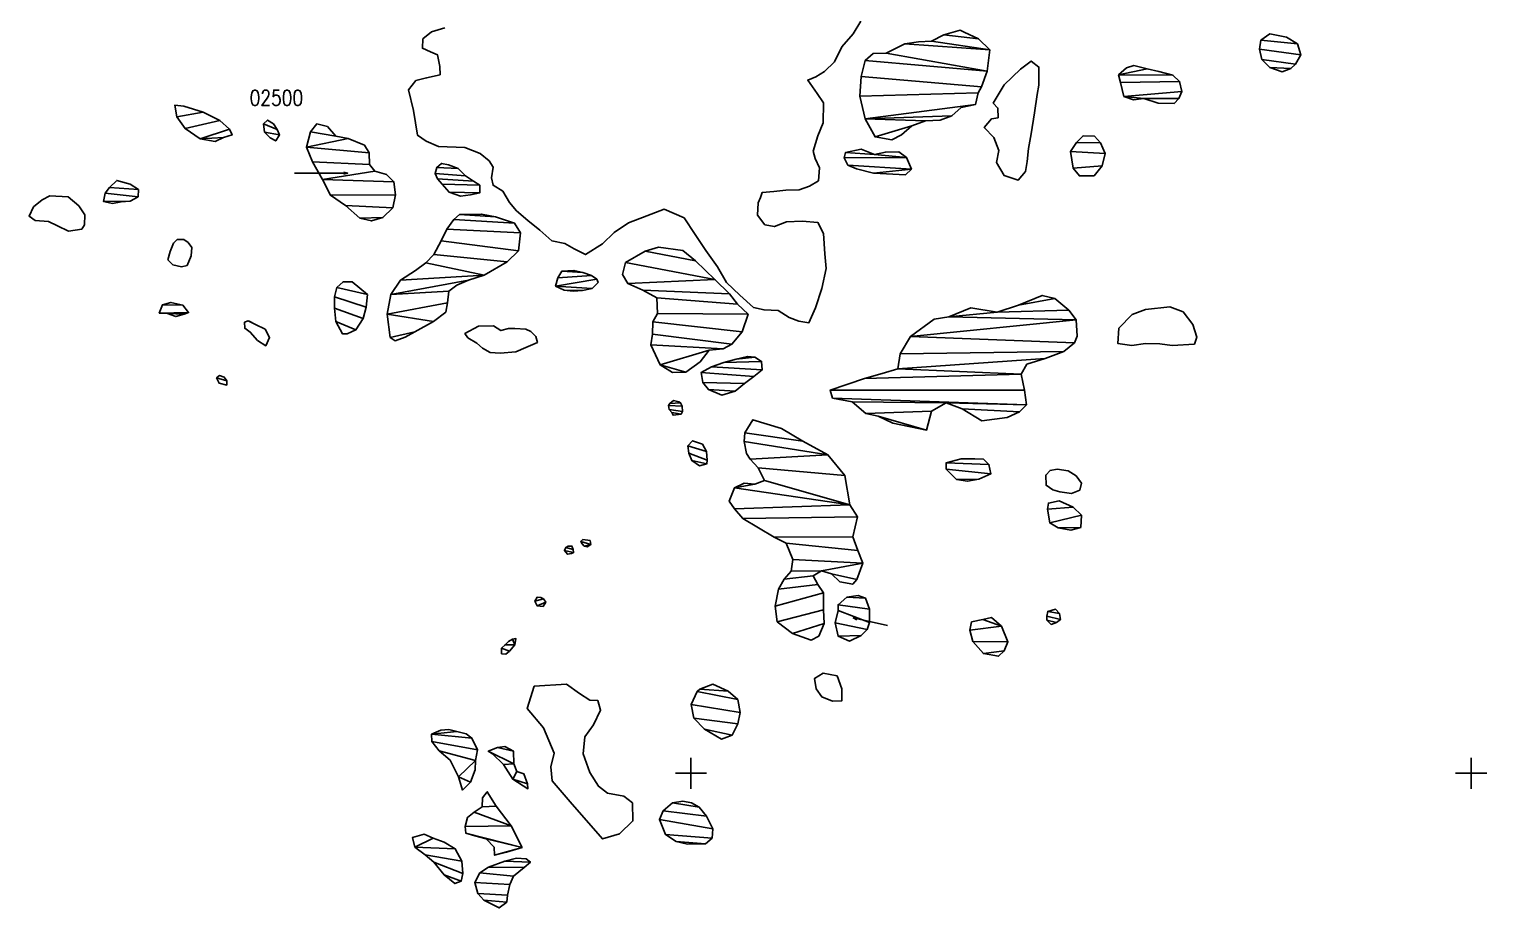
# Model space of a CAD drawing. Header units: metres. Extents: x 619047 to 657292, y 1301217 to 1319844.
# Drawn here: x 654353 to 656221, y 1312559 to 1313685 of the extents above; entities that cross this region are included whole.
import ezdxf
from ezdxf.enums import TextEntityAlignment as Align

# ---------------------------------------------------------------- set-up
doc = ezdxf.new("R2010")
doc.units = ezdxf.units.M
doc.layers.add('2', color=1, linetype='Continuous')
doc.layers.add('42', color=7, linetype='Continuous')
doc.styles.add('ROMANS', font='ROMANS', dxfattribs={"height": 0.2})

# ---------------------------------------------------------------- blocks, each defined once
blk = doc.blocks.new('COORD')
at = {"layer": '42', "color": 2, "linetype": 'Continuous'}
for p, q in [((0, -2), (0, 2)), ((-2, 0), (2, 0))]:
    blk.add_line(p, q, dxfattribs=at)
blk = doc.blocks.new('COORD$')
at = {"layer": '42', "color": 2, "linetype": 'Continuous'}
blk.add_blockref('COORD', (0, 0), dxfattribs=at)

msp = doc.modelspace()

# ---------------------------------------------------------------- linework, layer by layer
at = {"layer": '2', "color": 1, "linetype": 'Continuous'}
for p, q in [((654761.14773, 1313500.13533), (654692.95973, 1313500.13533)), ((655408.78073, 1312930.11333), (655452.69473, 1312920.22833))]:
    msp.add_line(p, q, dxfattribs=at)
for points in [[(654885.64573, 1313686.41133), (654868.65373, 1313681.22433), (654857.27573, 1313672.00433), (654856.83873, 1313660.05533), (654867.02873, 1313655.28733), (654876.19873, 1313651.53033), (654879.33473, 1313636.80733), (654879.39873, 1313626.13233), (654862.14573, 1313621.96033), (654848.44573, 1313618.82633), (654838.86273, 1313606.82233), (654845.62673, 1313580.17333), (654850.64073, 1313548.68633), (654861.61173, 1313540.87333), (654877.65673, 1313534.36133), (654911.20173, 1313533.04033), (654930.81073, 1313525.28033), (654942.29973, 1313515.94533), (654947.43073, 1313507.58833), (654945.47873, 1313493.85133), (654947.31373, 1313484.45733), (654960.06173, 1313476.90933), (654968.53173, 1313462.47233), (654977.48873, 1313451.59633), (654992.04273, 1313439.48533), (655007.10573, 1313427.12233), (655022.68473, 1313413.49133), (655039.47473, 1313409.78033), (655051.20173, 1313403.24333), (655065.98173, 1313395.70733), (655087.49373, 1313409.56433), (655102.65073, 1313424.14433), (655120.87273, 1313436.20133), (655144.44773, 1313445.24133), (655166.50073, 1313453.76333), (655191.97273, 1313442.73433), (655206.32773, 1313421.21633), (655219.91373, 1313400.96433), (655234.77473, 1313379.95833), (655246.32573, 1313359.94833), (655263.44573, 1313343.53033), (655281.06973, 1313327.87833), (655294.55473, 1313324.65633), (655312.59673, 1313324.00333), (655326.87873, 1313314.93933), (655339.10073, 1313310.18433), (655352.06973, 1313308.22933), (655360.59473, 1313327.34533), (655368.57673, 1313352.30433), (655374.01573, 1313377.75533), (655372.37873, 1313396.55433), (655370.70073, 1313422.47033), (655363.50273, 1313436.66033), (655343.42273, 1313438.31733), (655323.10273, 1313437.43133), (655307.89373, 1313431.49233), (655295.68373, 1313433.95933), (655285.95473, 1313446.35533), (655286.87773, 1313462.12033), (655289.88573, 1313469.00233), (655292.13473, 1313475.37033), (655306.86373, 1313476.47733), (655322.35273, 1313478.09633), (655339.62673, 1313478.45533), (655352.55473, 1313483.36333), (655364.19973, 1313490.29733), (655365.37173, 1313506.82633), (655359.96373, 1313518.99433), (655357.36873, 1313528.38233), (655363.34873, 1313547.99133), (655370.36573, 1313564.30133), (655370.71973, 1313590.23033), (655362.51973, 1313602.12733), (655350.47673, 1313619.33933), (655360.86973, 1313623.46833), (655371.75273, 1313630.14333), (655384.63573, 1313642.67633), (655394.17673, 1313661.79833), (655408.56073, 1313678.40833), (655418.62473, 1313694.98933)], [(655646.62973, 1313612.75133), (655644.28673, 1313600.79033), (655640.87073, 1313577.13133), (655636.70973, 1313550.41633), (655633.51973, 1313531.58733), (655631.58473, 1313515.05333), (655629.62873, 1313502.07933), (655620.04173, 1313490.83633), (655601.96673, 1313496.82733), (655592.21373, 1313513.54333), (655595.42473, 1313529.06833), (655588.97373, 1313545.55033), (655576.70273, 1313558.43933), (655585.78373, 1313569.42433), (655594.41273, 1313571.00233), (655594.08473, 1313583.45433), (655588.20573, 1313589.51933), (655602.03973, 1313612.98933), (655623.25973, 1313633.45133), (655636.66373, 1313643.70033), (655646.61873, 1313635.88133), (655646.62973, 1313612.75133)], [(654756.14773, 1313501.38533), (654761.14773, 1313500.13533), (654756.14773, 1313498.88533)], [(654403.19473, 1313469.45633), (654416.47273, 1313458.09933), (654424.41673, 1313446.70933), (654423.98373, 1313433.99733), (654420.46273, 1313428.12933), (654403.45373, 1313425.73833), (654389.18573, 1313432.51533), (654377.97473, 1313438.03833), (654360.94473, 1313439.20633), (654353.03573, 1313444.75033), (654358.80773, 1313456.73133), (654369.67973, 1313465.69333), (654379.55673, 1313471.09133), (654403.19473, 1313469.45633), (654403.19473, 1313469.45633)], [(654537.81873, 1313410.41533), (654542.74573, 1313414.89333), (654551.12973, 1313414.94433), (654556.74173, 1313411.16533), (654561.35273, 1313404.83933), (654560.65473, 1313393.90533), (654555.39173, 1313381.67233), (654548.28773, 1313380.10433), (654537.09373, 1313382.57833), (654530.70473, 1313388.89333), (654533.69073, 1313399.58733), (654537.81873, 1313410.41533)], [(655814.34773, 1313328.83333), (655831.40873, 1313322.32933), (655843.95573, 1313305.88333), (655849.13173, 1313289.90233), (655845.88173, 1313280.98533), (655817.43873, 1313279.03333), (655801.41873, 1313281.22333), (655783.37673, 1313281.87633), (655765.60773, 1313279.22633), (655747.55273, 1313281.91233), (655749.21673, 1313301.24033), (655766.13373, 1313318.88133), (655783.37373, 1313325.08733), (655814.34773, 1313328.83333)], [(654635.08473, 1313310.47733), (654642.98473, 1313306.20533), (654655.21873, 1313299.92433), (654661.12473, 1313289.28533), (654656.10573, 1313278.83333), (654645.39473, 1313285.63033), (654636.18473, 1313296.25033), (654629.29573, 1313301.29233), (654628.99573, 1313308.91633), (654633.81073, 1313310.97833), (654642.98473, 1313306.20533)], [(654975.27673, 1313300.99333), (654989.17273, 1313300.07933), (654995.68273, 1313297.16633), (655002.32773, 1313290.59733), (655004.15073, 1313282.98333), (654989.19773, 1313276.79233), (654976.52973, 1313270.86833), (654956.46673, 1313269.47633), (654943.75873, 1313270.16033), (654933.81773, 1313275.69233), (654926.41073, 1313282.25533), (654915.19173, 1313289.05133), (654911.34873, 1313294.36533), (654928.82273, 1313303.87633), (654947.87473, 1313304.50133), (654957.31273, 1313298.20333), (654967.21273, 1313300.99533), (654975.27673, 1313300.99333)], [(655670.03573, 1313120.54833), (655684.24673, 1313118.34233), (655694.44673, 1313112.04933), (655701.10773, 1313102.68533), (655698.87373, 1313093.77633), (655688.22873, 1313089.39033), (655673.47873, 1313091.84233), (655664.31873, 1313094.07433), (655655.89873, 1313100.12333), (655655.31373, 1313113.08333), (655660.87773, 1313118.98133), (655670.03573, 1313120.54833)], [(655413.38373, 1312927.79533), (655408.78073, 1312930.11333), (655413.93273, 1312930.23433)], [(655370.23473, 1312859.45533), (655388.04073, 1312855.75133), (655393.98273, 1312839.26633), (655394.32773, 1312824.01733), (655382.13573, 1312823.43533), (655368.38373, 1312828.94333), (655361.46173, 1312839.32233), (655359.35173, 1312852.52633), (655370.23473, 1312859.45533), (655370.23473, 1312859.45533)], [(655000.01273, 1312842.75633), (655041.55873, 1312845.25633), (655057.88873, 1312833.40933), (655071.40673, 1312824.59533), (655081.57173, 1312824.14833), (655085.20073, 1312811.97033), (655076.16673, 1312793.10533), (655065.07973, 1312777.53333), (655062.66773, 1312755.91233), (655071.44773, 1312732.07333), (655082.47773, 1312714.34733), (655093.96373, 1312705.52033), (655115.07373, 1312701.58233), (655125.79573, 1312693.00533), (655126.44173, 1312669.87833), (655109.51673, 1312653.50833), (655087.45273, 1312646.76533), (655046.26573, 1312694.30133), (655023.24073, 1312721.10433), (655021.35373, 1312739.39433), (655025.82373, 1312756.70533), (655012.16473, 1312789.15733), (654991.18473, 1312814.19433), (655000.01273, 1312842.75633)]]:
    msp.add_lwpolyline(points, dxfattribs=at)

# ---------------------------------------------------------------- block references
at = {"layer": '42', "color": 1, "linetype": 'Continuous', "xscale": 9.995999962789938, "yscale": 9.995999962789938}
for p in [(655200.91173, 1312730.94333), (656200.51173, 1312730.94433)]:
    msp.add_blockref('COORD$', p, dxfattribs=at)

# ---------------------------------------------------------------- texts
at = {"layer": '2', "color": 1, "linetype": 'Continuous', "style": 'ROMANS', "width": 0.80002}
msp.add_text('02500', height=19.992, dxfattribs=at).set_placement((654669.77473, 1313596.51833), align=Align.MIDDLE)

# ---------------------------------------------------------------- meshes
at = {"layer": '2', "color": 1, "linetype": 'Continuous'}
mesh = msp.add_polyface(dxfattribs=at)
corners = [(655569.42173, 1313672.01333), (655524.93073, 1313677.08033), (655583.98773, 1313657.86933), (655508.97173, 1313669.10533), (655474.69173, 1313665.84733), (655580.33873, 1313630.64933), (655450.88173, 1313653.75433), (655424.00773, 1313644.18633), (655573.08873, 1313610.77833), (655418.79373, 1313623.82033), (655568.81473, 1313603.12733), (655417.16373, 1313598.64633), (655565.34973, 1313587.85533), (655423.94173, 1313569.71133), (655535.20073, 1313573.43733), (655501.44773, 1313567.13233), (655483.70073, 1313560.66933), (655436.78373, 1313546.40433), (655434.36873, 1313653.40033), (655458.40073, 1313542.72233), (655470.81173, 1313549.15333), (655519.99073, 1313567.75333), (655547.07773, 1313584.18633), (655551.07673, 1313680.79833), (655545.72673, 1313683.30833), (655492.46173, 1313668.24233)]
mesh.append_faces([[corners[k] for k in face] for face in [(1, 0, 23, 24), (16, 17, 19, 20)]], dxfattribs={"vtx0": -1, "color": 1})
mesh.append_faces([[corners[k] for k in face] for face in [(12, 13, 14, 22), (14, 13, 15, 21)]], dxfattribs={"vtx0": -1, "vtx1": -1, "color": 1})
mesh.append_faces([[corners[k] for k in face] for face in [(0, 1, 3, 2), (2, 4, 6, 5), (5, 7, 9, 8), (8, 9, 11, 10), (10, 11, 13, 12), (15, 13, 17, 16)]], dxfattribs={"vtx0": -1, "vtx2": -1, "color": 1})
mesh.append_faces([[corners[k] for k in face] for face in [(2, 3, 25, 4), (5, 6, 18, 7)]], dxfattribs={"vtx0": -1, "vtx3": -1, "color": 1})
mesh = msp.add_polyface(dxfattribs=at)
corners = [(655977.74273, 1313665.60133), (655930.96773, 1313670.40033), (655982.14473, 1313651.64733), (655929.25773, 1313658.69733), (655975.35673, 1313639.65933), (655932.12873, 1313645.75133), (655969.29173, 1313634.03033), (655942.60773, 1313635.39333), (655942.60673, 1313678.35033), (655958.39273, 1313629.89733), (655963.97073, 1313674.41333)]
mesh.append_faces([[corners[k] for k in face] for face in [(1, 0, 10, 8), (6, 7, 9)]], dxfattribs={"vtx0": -1, "color": 1})
mesh.append_faces([[corners[k] for k in face] for face in [(0, 1, 3, 2), (2, 3, 5, 4), (4, 5, 7, 6)]], dxfattribs={"vtx0": -1, "vtx2": -1, "color": 1})
mesh = msp.add_polyface(dxfattribs=at)
corners = [(655785.35073, 1313633.67533), (655748.81273, 1313625.82733), (655818.17473, 1313625.48733), (655826.85973, 1313617.66033), (655751.15673, 1313616.18233), (655829.73273, 1313604.46033), (655755.58073, 1313598.41733), (655781.25873, 1313595.52333), (655825.97273, 1313595.79433), (655758.92073, 1313635.04033), (655767.80273, 1313593.91633), (655799.58773, 1313589.53433), (655819.91373, 1313589.40333), (655800.35973, 1313630.46233), (655768.04973, 1313637.89133)]
mesh.append_faces([[corners[k] for k in face] for face in [(1, 0, 14, 9), (7, 6, 10), (8, 7, 11, 12)]], dxfattribs={"vtx0": -1, "color": 1})
mesh.append_faces([[corners[k] for k in face] for face in [(0, 1, 2, 13)]], dxfattribs={"vtx0": -1, "vtx1": -1, "color": 1})
mesh.append_faces([[corners[k] for k in face] for face in [(5, 6, 7, 8)]], dxfattribs={"vtx0": -1, "vtx1": -1, "vtx2": -1, "color": 1})
mesh.append_faces([[corners[k] for k in face] for face in [(2, 1, 4, 3), (3, 4, 6, 5)]], dxfattribs={"vtx0": -1, "vtx2": -1, "color": 1})
mesh = msp.add_polyface(dxfattribs=at)
corners = [(654576.07573, 1313578.02633), (654542.32073, 1313571.97433), (654597.22573, 1313567.47833), (654552.82473, 1313557.29533), (654609.74173, 1313556.37133), (654571.95773, 1313544.19433), (654601.92873, 1313545.64833), (654551.38373, 1313586.00933), (654539.68873, 1313587.20933), (654591.54273, 1313540.50133), (654613.08673, 1313549.02033)]
mesh.append_faces([[corners[k] for k in face] for face in [(1, 0, 7, 8), (6, 5, 9)]], dxfattribs={"vtx0": -1, "color": 1})
mesh.append_faces([[corners[k] for k in face] for face in [(4, 5, 6, 10)]], dxfattribs={"vtx0": -1, "vtx1": -1, "color": 1})
mesh.append_faces([[corners[k] for k in face] for face in [(0, 1, 3, 2), (2, 3, 5, 4)]], dxfattribs={"vtx0": -1, "vtx2": -1, "color": 1})
mesh = msp.add_polyface(dxfattribs=at)
corners = [(654670.65573, 1313555.81133), (654653.08473, 1313563.06233), (654673.74573, 1313549.22533), (654654.41973, 1313552.65433), (654666.03773, 1313563.14933), (654658.38773, 1313567.92533), (654661.83173, 1313545.33533), (654668.96873, 1313541.31833)]
mesh.append_faces([[corners[k] for k in face] for face in [(1, 0, 4, 5), (2, 3, 6, 7)]], dxfattribs={"vtx0": -1, "color": 1})
mesh.append_faces([[corners[k] for k in face] for face in [(0, 1, 3, 2)]], dxfattribs={"vtx0": -1, "vtx2": -1, "color": 1})
mesh = msp.add_polyface(dxfattribs=at)
corners = [(654745.71973, 1313547.53933), (654713.67373, 1313552.93633), (654761.74373, 1313544.33133), (654708.20173, 1313533.33133), (654788.53073, 1313525.94033), (654788.87273, 1313511.19933), (654715.93473, 1313514.56833), (654796.03873, 1313502.34633), (654728.77173, 1313492.02433), (654820.25273, 1313489.02133), (654822.38473, 1313472.25933), (654739.05473, 1313471.75233), (654818.92673, 1313455.71733), (654758.18873, 1313458.65133), (654806.29773, 1313443.18633), (654776.83073, 1313442.49833), (654791.58873, 1313438.77433), (654810.79873, 1313498.11533), (654782.62873, 1313535.81733), (654735.22873, 1313559.93033), (654721.48973, 1313563.15133)]
mesh.append_faces([[corners[k] for k in face] for face in [(1, 0, 19, 20), (14, 15, 16)]], dxfattribs={"vtx0": -1, "color": 1})
mesh.append_faces([[corners[k] for k in face] for face in [(2, 3, 4, 18), (7, 8, 9, 17)]], dxfattribs={"vtx0": -1, "vtx1": -1, "color": 1})
mesh.append_faces([[corners[k] for k in face] for face in [(0, 1, 3, 2), (4, 3, 6, 5), (5, 6, 8, 7), (9, 8, 11, 10), (10, 11, 13, 12), (12, 13, 15, 14)]], dxfattribs={"vtx0": -1, "vtx2": -1, "color": 1})
mesh = msp.add_polyface(dxfattribs=at)
corners = [(655725.44573, 1313539.00933), (655694.95573, 1313539.33233), (655731.37273, 1313525.06533), (655687.14973, 1313527.59233), (655727.65473, 1313509.28433), (655690.32573, 1313506.26033), (655718.02873, 1313547.35233), (655703.28873, 1313548.02533), (655698.51473, 1313496.39733), (655717.31273, 1313496.76633)]
mesh.append_faces([[corners[k] for k in face] for face in [(1, 0, 6, 7), (4, 5, 8, 9)]], dxfattribs={"vtx0": -1, "color": 1})
mesh.append_faces([[corners[k] for k in face] for face in [(0, 1, 3, 2), (2, 3, 5, 4)]], dxfattribs={"vtx0": -1, "vtx2": -1, "color": 1})
mesh = msp.add_polyface(dxfattribs=at)
corners = [(655436.15473, 1313524.03233), (655398.79273, 1313526.34733), (655477.08173, 1313520.21433), (655397.30873, 1313519.47533), (655483.26773, 1313505.25533), (655401.93573, 1313510.35233), (655434.77173, 1313500.13033), (655412.88973, 1313505.59033), (655451.54773, 1313498.96233), (655475.68973, 1313497.83833), (655467.38473, 1313527.27233), (655450.11073, 1313526.91333), (655419.09373, 1313530.53733)]
mesh.append_faces([[corners[k] for k in face] for face in [(1, 0, 12), (4, 6, 8, 9), (0, 2, 10, 11)]], dxfattribs={"vtx0": -1, "color": 1})
mesh.append_faces([[corners[k] for k in face] for face in [(2, 3, 5, 4)]], dxfattribs={"vtx0": -1, "vtx2": -1, "color": 1})
mesh.append_faces([[corners[k] for k in face] for face in [(0, 1, 3, 2)]], dxfattribs={"vtx0": -1, "vtx2": -1, "vtx3": -1, "color": 1})
mesh.append_faces([[corners[k] for k in face] for face in [(4, 5, 7, 6)]], dxfattribs={"vtx0": -1, "vtx3": -1, "color": 1})
mesh = msp.add_polyface(dxfattribs=at)
corners = [(654902.72473, 1313505.79133), (654875.27573, 1313507.40333), (654912.17973, 1313496.69833), (654873.03473, 1313499.76433), (654922.38273, 1313489.89733), (654876.12573, 1313492.66633), (654930.54373, 1313484.60933), (654882.26473, 1313485.84133), (654930.34873, 1313474.69533), (654891.21773, 1313475.47433), (654890.24673, 1313510.54533), (654881.34373, 1313512.52433), (654905.47473, 1313470.47733), (654918.42273, 1313472.08033)]
mesh.append_faces([[corners[k] for k in face] for face in [(1, 0, 10, 11), (8, 9, 12, 13)]], dxfattribs={"vtx0": -1, "color": 1})
mesh.append_faces([[corners[k] for k in face] for face in [(0, 1, 3, 2), (2, 3, 5, 4), (4, 5, 7, 6), (6, 7, 9, 8)]], dxfattribs={"vtx0": -1, "vtx2": -1, "color": 1})
mesh = msp.add_polyface(dxfattribs=at)
corners = [(654493.33173, 1313478.90033), (654455.96873, 1313481.46933), (654492.62373, 1313469.74633), (654450.42073, 1313474.57333), (654482.24073, 1313464.09033), (654448.45273, 1313463.63133), (654465.31473, 1313490.67733), (654459.64573, 1313461.15733), (654470.81273, 1313463.25833), (654482.36473, 1313485.95233)]
mesh.append_faces([[corners[k] for k in face] for face in [(1, 0, 9, 6), (4, 5, 7, 8)]], dxfattribs={"vtx0": -1, "color": 1})
mesh.append_faces([[corners[k] for k in face] for face in [(0, 1, 3, 2), (2, 3, 5, 4)]], dxfattribs={"vtx0": -1, "vtx2": -1, "color": 1})
mesh = msp.add_polyface(dxfattribs=at)
corners = [(654950.60173, 1313444.06333), (654904.34573, 1313446.83233), (654974.78573, 1313436.07633), (654897.01573, 1313440.43333), (654982.48173, 1313423.66833), (654888.19573, 1313428.17933), (654980.07873, 1313400.52333), (654880.66173, 1313413.38933), (654965.42673, 1313386.45333), (654871.62073, 1313395.79633), (654935.80073, 1313369.49833), (654861.01373, 1313385.05633), (654828.87773, 1313363.00133), (654915.76973, 1313362.76733), (654816.28373, 1313344.62433), (654890.70073, 1313348.63433), (654889.01173, 1313333.62733), (654811.86073, 1313319.17833), (654870.86073, 1313309.87733), (654847.05673, 1313296.77033), (654815.59473, 1313289.46233), (654821.97173, 1313285.17933), (654834.90173, 1313289.83333), (654886.79573, 1313321.92233), (654901.07073, 1313356.57733), (654932.54373, 1313447.51233), (654848.11373, 1313375.31933)]
mesh.append_faces([[corners[k] for k in face] for face in [(1, 0, 25), (19, 20, 21, 22)]], dxfattribs={"vtx0": -1, "color": 1})
mesh.append_faces([[corners[k] for k in face] for face in [(13, 14, 15, 24), (16, 17, 18, 23)]], dxfattribs={"vtx0": -1, "vtx1": -1, "color": 1})
mesh.append_faces([[corners[k] for k in face] for face in [(0, 1, 3, 2), (2, 3, 5, 4), (4, 5, 7, 6), (6, 7, 9, 8), (8, 9, 11, 10), (10, 12, 14, 13), (15, 14, 17, 16), (18, 17, 20, 19)]], dxfattribs={"vtx0": -1, "vtx2": -1, "color": 1})
mesh.append_faces([[corners[k] for k in face] for face in [(10, 11, 26, 12)]], dxfattribs={"vtx0": -1, "vtx3": -1, "color": 1})
mesh = msp.add_polyface(dxfattribs=at)
corners = [(655206.52673, 1313387.66633), (655142.17473, 1313399.98433), (655231.56673, 1313363.92533), (655117.10873, 1313385.34333), (655120.06373, 1313358.41733), (655250.22373, 1313345.48333), (655139.17073, 1313349.89233), (655260.46573, 1313332.07433), (655157.26673, 1313340.08933), (655274.00573, 1313319.44733), (655158.14673, 1313320.26733), (655266.51973, 1313296.52533), (655152.11373, 1313309.55533), (655253.40273, 1313280.68633), (655151.44473, 1313293.79233), (655242.00373, 1313275.02433), (655149.49573, 1313279.79933), (655224.22973, 1313273.13733), (655161.33373, 1313254.20033), (655194.41773, 1313244.99633), (655190.44073, 1313401.03933), (655159.42073, 1313405.17233), (655113.13573, 1313370.06833), (655177.39773, 1313244.63833), (655212.88473, 1313258.32633)]
mesh.append_faces([[corners[k] for k in face] for face in [(1, 0, 20, 21), (19, 18, 23)]], dxfattribs={"vtx0": -1, "color": 1})
mesh.append_faces([[corners[k] for k in face] for face in [(17, 18, 19, 24)]], dxfattribs={"vtx0": -1, "vtx1": -1, "color": 1})
mesh.append_faces([[corners[k] for k in face] for face in [(0, 1, 3, 2), (2, 4, 6, 5), (5, 6, 8, 7), (7, 8, 10, 9), (9, 10, 12, 11), (11, 12, 14, 13), (13, 14, 16, 15), (15, 16, 18, 17)]], dxfattribs={"vtx0": -1, "vtx2": -1, "color": 1})
mesh.append_faces([[corners[k] for k in face] for face in [(2, 3, 22, 4)]], dxfattribs={"vtx0": -1, "vtx3": -1, "color": 1})
mesh = msp.add_polyface(dxfattribs=at)
corners = [(655062.56173, 1313372.55633), (655035.62073, 1313374.42633), (655073.25473, 1313368.80833), (655030.33473, 1313366.00533), (655080.14273, 1313364.02133), (655027.34973, 1313355.31233), (655074.11573, 1313352.03833), (655061.93573, 1313349.67633), (655038.55973, 1313350.04233), (655049.99973, 1313348.84133), (655081.94673, 1313359.71133), (655050.85973, 1313375.28133)]
mesh.append_faces([[corners[k] for k in face] for face in [(1, 0, 11), (7, 8, 9)]], dxfattribs={"vtx0": -1, "color": 1})
mesh.append_faces([[corners[k] for k in face] for face in [(4, 5, 6, 10)]], dxfattribs={"vtx0": -1, "vtx1": -1, "color": 1})
mesh.append_faces([[corners[k] for k in face] for face in [(0, 1, 3, 2), (2, 3, 5, 4), (6, 5, 8, 7)]], dxfattribs={"vtx0": -1, "vtx2": -1, "color": 1})
mesh = msp.add_polyface(dxfattribs=at)
corners = [(654786.30573, 1313344.44133), (654747.38073, 1313353.35433), (654784.62173, 1313328.41733), (654744.40173, 1313341.64433), (654780.89873, 1313313.65233), (654744.23373, 1313327.15533), (654771.58373, 1313299.36133), (654745.86073, 1313309.88033), (654766.90073, 1313360.59033), (654755.21273, 1313360.77333), (654754.59373, 1313293.92033), (654760.43573, 1313294.21033)]
mesh.append_faces([[corners[k] for k in face] for face in [(1, 0, 8, 9), (6, 7, 10, 11)]], dxfattribs={"vtx0": -1, "color": 1})
mesh.append_faces([[corners[k] for k in face] for face in [(0, 1, 3, 2), (2, 3, 5, 4), (4, 5, 7, 6)]], dxfattribs={"vtx0": -1, "vtx2": -1, "color": 1})
mesh = msp.add_polyface(dxfattribs=at)
corners = [(654550.10473, 1313330.80333), (654523.68073, 1313331.15133), (654557.27373, 1313321.44333), (654519.67673, 1313320.70533), (654551.69773, 1313319.37533), (654530.09773, 1313320.00633), (654541.04573, 1313316.26033), (654534.58573, 1313334.26833)]
mesh.append_faces([[corners[k] for k in face] for face in [(1, 0, 7), (4, 5, 6)]], dxfattribs={"vtx0": -1, "color": 1})
mesh.append_faces([[corners[k] for k in face] for face in [(0, 1, 3, 2), (2, 3, 5, 4)]], dxfattribs={"vtx0": -1, "vtx2": -1, "color": 1})
mesh = msp.add_polyface(dxfattribs=at)
corners = [(655508.99473, 1313194.80133), (655424.91473, 1313192.00233), (655502.53173, 1313170.87033), (655440.68773, 1313188.54033), (655666.92573, 1313339.37533), (655620.48373, 1313330.70433), (655684.80073, 1313324.23333), (655593.09873, 1313321.89633), (655694.52873, 1313311.83733), (655531.39473, 1313315.92933), (655482.00273, 1313290.71833), (655692.16173, 1313282.59233), (655678.76273, 1313271.58133), (655468.92273, 1313268.52533), (655654.67973, 1313262.53833), (655465.73473, 1313249.18833), (655624.05573, 1313242.52533), (655423.12373, 1313236.98333), (655627.99173, 1313221.70733), (655379.25973, 1313221.97333), (655630.64373, 1313202.91333), (655382.36873, 1313211.82533), (655527.73173, 1313205.59133), (655621.80373, 1313193.96333), (655548.35473, 1313198.09133), (655407.29473, 1313207.14633), (655650.89673, 1313343.34433), (655559.27473, 1313327.28333), (655512.35973, 1313312.76333), (655445.69673, 1313243.47433), (655459.54173, 1313179.75833), (655573.34573, 1313182.73833), (655605.84273, 1313186.74933), (655631.35073, 1313255.02433), (655695.66773, 1313291.25533)]
mesh.append_faces([[corners[k] for k in face] for face in [(2, 3, 30), (5, 4, 26), (23, 24, 31, 32), (9, 7, 27)]], dxfattribs={"vtx0": -1, "color": 1})
mesh.append_faces([[corners[k] for k in face] for face in [(8, 10, 11, 34), (14, 15, 16, 33)]], dxfattribs={"vtx0": -1, "vtx1": -1, "color": 1})
mesh.append_faces([[corners[k] for k in face] for face in [(6, 7, 9, 8)]], dxfattribs={"vtx0": -1, "vtx1": -1, "vtx2": -1, "color": 1})
mesh.append_faces([[corners[k] for k in face] for face in [(0, 1, 3, 2), (1, 0, 22, 25), (4, 5, 7, 6), (11, 10, 13, 12), (12, 13, 15, 14), (16, 17, 19, 18), (18, 19, 21, 20), (20, 22, 24, 23)]], dxfattribs={"vtx0": -1, "vtx2": -1, "color": 1})
mesh.append_faces([[corners[k] for k in face] for face in [(20, 21, 25, 22)]], dxfattribs={"vtx0": -1, "vtx2": -1, "vtx3": -1, "color": 1})
mesh.append_faces([[corners[k] for k in face] for face in [(8, 9, 28, 10), (16, 15, 29, 17)]], dxfattribs={"vtx0": -1, "vtx3": -1, "color": 1})
mesh = msp.add_polyface(dxfattribs=at)
corners = [(655282.84473, 1313264.39233), (655258.73073, 1313261.69133), (655291.26073, 1313258.85933), (655243.00973, 1313257.52133), (655292.09173, 1313247.93833), (655227.29673, 1313251.82733), (655281.47573, 1313239.48433), (655214.13373, 1313244.62533), (655269.59573, 1313230.25733), (655216.24473, 1313231.93533), (655257.46373, 1313220.77633), (655223.41573, 1313222.58233), (655273.18873, 1313265.09033), (655240.47773, 1313215.58233)]
mesh.append_faces([[corners[k] for k in face] for face in [(1, 0, 12), (10, 11, 13)]], dxfattribs={"vtx0": -1, "color": 1})
mesh.append_faces([[corners[k] for k in face] for face in [(0, 1, 3, 2), (2, 3, 5, 4), (4, 5, 7, 6), (6, 7, 9, 8), (8, 9, 11, 10)]], dxfattribs={"vtx0": -1, "vtx2": -1, "color": 1})
mesh = msp.add_polyface(dxfattribs=at)
corners = [(654606.32173, 1313233.79433), (654593.08773, 1313237.52633), (654596.88173, 1313240.59933), (654596.43173, 1313230.68433), (654606.09973, 1313228.45533), (654602.99073, 1313238.60333)]
mesh.append_faces([[corners[k] for k in face] for face in [(0, 1, 3, 4), (1, 0, 5, 2)]], dxfattribs={"vtx0": -1, "color": 1})
mesh = msp.add_polyface(dxfattribs=at)
corners = [(655187.53673, 1313205.81033), (655173.82173, 1313204.96433), (655189.59473, 1313201.50233), (655172.06073, 1313202.15733), (655189.89173, 1313194.38633), (655172.85073, 1313197.33233), (655188.13073, 1313191.32633), (655176.17773, 1313193.28633), (655185.24373, 1313206.81233), (655178.37373, 1313208.55133), (655177.97673, 1313189.73833)]
mesh.append_faces([[corners[k] for k in face] for face in [(1, 0, 8, 9), (6, 7, 10)]], dxfattribs={"vtx0": -1, "color": 1})
mesh.append_faces([[corners[k] for k in face] for face in [(0, 1, 3, 2), (2, 3, 5, 4), (4, 5, 7, 6)]], dxfattribs={"vtx0": -1, "vtx2": -1, "color": 1})
mesh = msp.add_polyface(dxfattribs=at)
corners = [(655344.07773, 1313156.68833), (655269.82973, 1313167.16633), (655376.19573, 1313139.09033), (655269.13373, 1313155.97933), (655276.88973, 1313133.40533), (655397.94873, 1313112.53533), (655286.86473, 1313122.28133), (655404.26973, 1313074.95533), (655295.09073, 1313106.06333), (655256.78073, 1313096.93433), (655256.68673, 1313069.99033), (655414.26973, 1313059.51033), (655267.17873, 1313057.34533), (655408.32473, 1313033.80133), (655307.46173, 1313033.69633), (655414.52673, 1313016.30133), (655322.75173, 1313025.91033), (655420.97273, 1313000.32633), (655331.25973, 1313005.11833), (655367.93073, 1312990.59933), (655329.06273, 1312989.85533), (655357.29973, 1312983.92633), (655320.22973, 1312979.88733), (655363.20973, 1312972.77733), (655312.93973, 1312966.88033), (655370.63873, 1312962.40133), (655308.75073, 1312944.99433), (655370.51473, 1312940.54133), (655311.40873, 1312925.18433), (655371.38173, 1312923.00733), (655330.80673, 1312910.30633), (655413.47673, 1312979.18433), (655380.91173, 1312986.61133), (655282.66973, 1313101.41233), (655272.01873, 1313140.74533), (655268.94073, 1313102.85433), (655249.77073, 1313079.60733), (655354.99373, 1312901.55733), (655364.61773, 1312906.69933), (655391.64273, 1312976.50933), (655408.17573, 1312973.30533), (655316.79773, 1313172.79033), (655280.14673, 1313184.00633)]
mesh.append_faces([[corners[k] for k in face] for face in [(1, 0, 41, 42), (29, 30, 37, 38), (31, 32, 39, 40), (9, 33, 35)]], dxfattribs={"vtx0": -1, "color": 1})
mesh.append_faces([[corners[k] for k in face] for face in [(0, 1, 3, 2), (2, 4, 6, 5), (5, 6, 8, 7), (7, 10, 12, 11), (11, 12, 14, 13), (13, 14, 16, 15), (15, 16, 18, 17), (19, 20, 22, 21), (21, 22, 24, 23), (23, 24, 26, 25), (25, 26, 28, 27), (27, 28, 30, 29), (32, 31, 17, 19)]], dxfattribs={"vtx0": -1, "vtx2": -1, "color": 1})
mesh.append_faces([[corners[k] for k in face] for face in [(7, 8, 33, 9), (17, 18, 20, 19)]], dxfattribs={"vtx0": -1, "vtx2": -1, "vtx3": -1, "color": 1})
mesh.append_faces([[corners[k] for k in face] for face in [(2, 3, 34, 4), (7, 9, 36, 10)]], dxfattribs={"vtx0": -1, "vtx3": -1, "color": 1})
mesh = msp.add_polyface(dxfattribs=at)
corners = [(655220.68273, 1313143.22933), (655197.01173, 1313150.45633), (655221.76373, 1313132.30633), (655198.33573, 1313141.31433), (655221.28273, 1313127.72833), (655201.95073, 1313131.67733), (655202.81573, 1313157.10033), (655211.89773, 1313125.12933), (655215.54373, 1313152.85633)]
mesh.append_faces([[corners[k] for k in face] for face in [(1, 0, 8, 6), (4, 5, 7)]], dxfattribs={"vtx0": -1, "color": 1})
mesh.append_faces([[corners[k] for k in face] for face in [(0, 1, 3, 2), (2, 3, 5, 4)]], dxfattribs={"vtx0": -1, "vtx2": -1, "color": 1})
mesh = msp.add_polyface(dxfattribs=at)
corners = [(655575.67073, 1313133.44133), (655547.21373, 1313133.77733), (655582.56973, 1313126.87433), (655527.93373, 1313128.82933), (655584.92873, 1313114.68833), (655527.72873, 1313120.69533), (655569.72573, 1313107.73433), (655541.27273, 1313107.30633), (655555.25973, 1313105.10433), (655564.48773, 1313134.13533)]
mesh.append_faces([[corners[k] for k in face] for face in [(1, 0, 9), (6, 7, 8)]], dxfattribs={"vtx0": -1, "color": 1})
mesh.append_faces([[corners[k] for k in face] for face in [(0, 1, 3, 2), (2, 3, 5, 4), (4, 5, 7, 6)]], dxfattribs={"vtx0": -1, "vtx2": -1, "color": 1})
mesh = msp.add_polyface(dxfattribs=at)
corners = [(655690.36573, 1313071.86533), (655657.85973, 1313069.38033), (655701.09673, 1313061.76333), (655660.50473, 1313051.85733), (655700.17373, 1313045.99833), (655671.46873, 1313045.31533), (655672.78673, 1313079.89233), (655658.82973, 1313077.26533), (655687.74573, 1313042.36433)]
mesh.append_faces([[corners[k] for k in face] for face in [(1, 0, 6, 7), (4, 5, 8)]], dxfattribs={"vtx0": -1, "color": 1})
mesh.append_faces([[corners[k] for k in face] for face in [(0, 1, 3, 2), (2, 3, 5, 4)]], dxfattribs={"vtx0": -1, "vtx2": -1, "color": 1})
mesh = msp.add_polyface(dxfattribs=at)
corners = [(655050.18773, 1313017.64333), (655040.51873, 1313020.12633), (655050.46473, 1313013.83233), (655038.76373, 1313016.30333), (655048.38273, 1313022.20833), (655043.55773, 1313021.92433), (655042.60073, 1313011.75133), (655047.93073, 1313012.80033)]
mesh.append_faces([[corners[k] for k in face] for face in [(1, 0, 4, 5), (2, 3, 6, 7)]], dxfattribs={"vtx0": -1, "color": 1})
mesh.append_faces([[corners[k] for k in face] for face in [(0, 1, 3, 2)]], dxfattribs={"vtx0": -1, "vtx2": -1, "color": 1})
mesh = msp.add_polyface(dxfattribs=at)
corners = [(655072.50673, 1313024.13433), (655059.77973, 1313028.12333), (655064.13573, 1313022.05033), (655062.55973, 1313030.68233), (655061.32473, 1313024.82933), (655067.95273, 1313021.05633), (655071.71573, 1313029.21333)]
mesh.append_faces([[corners[k] for k in face] for face in [(1, 0, 6, 3), (0, 2, 5)]], dxfattribs={"vtx0": -1, "color": 1})
mesh.append_faces([[corners[k] for k in face] for face in [(0, 1, 4, 2)]], dxfattribs={"vtx0": -1, "vtx3": -1, "color": 1})
mesh = msp.add_polyface(dxfattribs=at)
corners = [(655011.94673, 1312954.37333), (655001.03973, 1312951.51233), (655014.76573, 1312950.32433), (655003.86973, 1312945.42833), (655008.37873, 1312956.38633), (655003.80273, 1312956.61233), (655011.49573, 1312944.71233)]
mesh.append_faces([[corners[k] for k in face] for face in [(1, 0, 4, 5), (2, 3, 6)]], dxfattribs={"vtx0": -1, "color": 1})
mesh.append_faces([[corners[k] for k in face] for face in [(0, 1, 3, 2)]], dxfattribs={"vtx0": -1, "vtx2": -1, "color": 1})
mesh = msp.add_polyface(dxfattribs=at)
corners = [(655424.54373, 1312955.35833), (655400.39973, 1312956.48233), (655429.70773, 1312941.40933), (655389.27773, 1312947.01033), (655429.55573, 1312924.12433), (655389.57573, 1312939.64033), (655426.55973, 1312915.20933), (655385.60573, 1312923.60333), (655418.72973, 1312907.53633), (655389.51773, 1312906.59633), (655403.78373, 1312900.07433), (655415.12273, 1312958.60533)]
mesh.append_faces([[corners[k] for k in face] for face in [(1, 0, 11), (8, 9, 10)]], dxfattribs={"vtx0": -1, "color": 1})
mesh.append_faces([[corners[k] for k in face] for face in [(0, 1, 3, 2), (2, 3, 5, 4), (4, 5, 7, 6), (6, 7, 9, 8)]], dxfattribs={"vtx0": -1, "vtx2": -1, "color": 1})
mesh = msp.add_polyface(dxfattribs=at)
corners = [(655598.53773, 1312919.30633), (655574.85873, 1312928.05833), (655558.17073, 1312914.48533), (655607.03873, 1312899.53133), (655562.06773, 1312900.02033), (655602.28173, 1312887.81033), (655575.62673, 1312884.34333), (655560.39573, 1312924.91933), (655594.95473, 1312880.90233), (655586.02273, 1312930.41333)]
mesh.append_faces([[corners[k] for k in face] for face in [(1, 0, 9), (5, 6, 8)]], dxfattribs={"vtx0": -1, "color": 1})
mesh.append_faces([[corners[k] for k in face] for face in [(0, 2, 4, 3), (3, 4, 6, 5)]], dxfattribs={"vtx0": -1, "vtx2": -1, "color": 1})
mesh.append_faces([[corners[k] for k in face] for face in [(0, 1, 7, 2)]], dxfattribs={"vtx0": -1, "vtx3": -1, "color": 1})
mesh = msp.add_polyface(dxfattribs=at)
corners = [(655673.13673, 1312935.51833), (655657.87573, 1312938.47633), (655674.45173, 1312928.15533), (655656.64173, 1312932.36833), (655669.13873, 1312924.31133), (655656.92473, 1312927.28633), (655662.54773, 1312921.72933), (655668.02273, 1312941.07933)]
mesh.append_faces([[corners[k] for k in face] for face in [(1, 0, 7), (4, 5, 6)]], dxfattribs={"vtx0": -1, "color": 1})
mesh.append_faces([[corners[k] for k in face] for face in [(0, 1, 3, 2), (2, 3, 5, 4)]], dxfattribs={"vtx0": -1, "vtx2": -1, "color": 1})
mesh = msp.add_polyface(dxfattribs=at)
corners = [(654975.20373, 1312895.43433), (654972.11073, 1312902.78633), (654962.75373, 1312895.61333), (654968.39073, 1312887.51433), (654957.95173, 1312891.26433), (654967.30073, 1312899.96133), (654958.24873, 1312884.14733), (654963.83973, 1312883.67433), (654976.67873, 1312903.57733)]
mesh.append_faces([[corners[k] for k in face] for face in [(1, 0, 8), (3, 4, 6, 7)]], dxfattribs={"vtx0": -1, "color": 1})
mesh.append_faces([[corners[k] for k in face] for face in [(0, 2, 4, 3)]], dxfattribs={"vtx0": -1, "vtx2": -1, "color": 1})
mesh.append_faces([[corners[k] for k in face] for face in [(0, 1, 5, 2)]], dxfattribs={"vtx0": -1, "vtx3": -1, "color": 1})
mesh = msp.add_polyface(dxfattribs=at)
corners = [(655248.42173, 1312836.34733), (655212.32873, 1312838.92333), (655260.93473, 1312825.49433), (655209.04373, 1312835.85433), (655263.82873, 1312808.73533), (655201.01173, 1312819.28333), (655261.11973, 1312794.48433), (655204.67273, 1312801.76633), (655253.58473, 1312779.69633), (655218.22473, 1312787.36133), (655239.89473, 1312774.78333), (655229.05973, 1312845.12633)]
mesh.append_faces([[corners[k] for k in face] for face in [(1, 0, 11), (8, 9, 10)]], dxfattribs={"vtx0": -1, "color": 1})
mesh.append_faces([[corners[k] for k in face] for face in [(0, 1, 3, 2), (2, 3, 5, 4), (4, 5, 7, 6), (6, 7, 9, 8)]], dxfattribs={"vtx0": -1, "vtx2": -1, "color": 1})
mesh = msp.add_polyface(dxfattribs=at)
corners = [(654900.91273, 1312784.41433), (654868.66773, 1312780.91333), (654920.01773, 1312776.14233), (654927.22073, 1312761.18933), (654868.72373, 1312771.50933), (654925.01573, 1312747.45033), (654878.44673, 1312759.87633), (654903.28973, 1312726.47533), (654918.32173, 1312719.44933), (654912.87273, 1312781.43633), (654890.48173, 1312786.89233), (654880.32273, 1312786.32233), (654892.49273, 1312747.76033), (654908.21773, 1312709.47533), (654924.57973, 1312735.24633)]
mesh.append_faces([[corners[k] for k in face] for face in [(1, 0, 10, 11), (8, 7, 13)]], dxfattribs={"vtx0": -1, "color": 1})
mesh.append_faces([[corners[k] for k in face] for face in [(0, 1, 2, 9), (5, 7, 8, 14)]], dxfattribs={"vtx0": -1, "vtx1": -1, "color": 1})
mesh.append_faces([[corners[k] for k in face] for face in [(2, 1, 4, 3), (3, 4, 6, 5)]], dxfattribs={"vtx0": -1, "vtx2": -1, "color": 1})
mesh.append_faces([[corners[k] for k in face] for face in [(5, 6, 12, 7)]], dxfattribs={"vtx0": -1, "vtx3": -1, "color": 1})
mesh = msp.add_polyface(dxfattribs=at)
corners = [(654973.47073, 1312759.43733), (654952.86473, 1312763.88733), (654973.82273, 1312742.91733), (654941.20473, 1312759.24133), (654960.87073, 1312742.07633), (654977.69173, 1312733.28233), (654972.66773, 1312723.59233), (654991.50373, 1312717.60633), (654946.56173, 1312755.71433), (654992.04973, 1312711.25533), (654986.85473, 1312730.28733), (654962.51173, 1312765.21633)]
mesh.append_faces([[corners[k] for k in face] for face in [(1, 0, 11), (7, 6, 9)]], dxfattribs={"vtx0": -1, "color": 1})
mesh.append_faces([[corners[k] for k in face] for face in [(5, 6, 7, 10)]], dxfattribs={"vtx0": -1, "vtx1": -1, "color": 1})
mesh.append_faces([[corners[k] for k in face] for face in [(0, 1, 3, 2), (2, 4, 6, 5)]], dxfattribs={"vtx0": -1, "vtx2": -1, "color": 1})
mesh.append_faces([[corners[k] for k in face] for face in [(2, 3, 8, 4)]], dxfattribs={"vtx0": -1, "vtx3": -1, "color": 1})
mesh = msp.add_polyface(dxfattribs=at)
corners = [(654951.27873, 1312688.63933), (654933.24673, 1312687.76733), (654970.48373, 1312663.59233), (654923.12373, 1312681.09733), (654911.54373, 1312662.97933), (654984.62073, 1312635.97233), (654912.35673, 1312654.34233), (654938.56773, 1312647.13033), (654949.10973, 1312626.09833), (654939.98973, 1312707.38033), (654933.93673, 1312699.71733), (654914.77873, 1312674.43733), (654923.81073, 1312650.85333), (654948.79573, 1312636.26333), (654964.58673, 1312629.75033)]
mesh.append_faces([[corners[k] for k in face] for face in [(1, 0, 9, 10), (5, 8, 14)]], dxfattribs={"vtx0": -1, "color": 1})
mesh.append_faces([[corners[k] for k in face] for face in [(0, 1, 3, 2), (2, 4, 6, 5)]], dxfattribs={"vtx0": -1, "vtx2": -1, "color": 1})
mesh.append_faces([[corners[k] for k in face] for face in [(2, 3, 11, 4), (5, 6, 12, 7), (5, 7, 13, 8)]], dxfattribs={"vtx0": -1, "vtx3": -1, "color": 1})
mesh = msp.add_polyface(dxfattribs=at)
corners = [(655211.44773, 1312687.67933), (655177.11773, 1312693.06333), (655220.66373, 1312676.04333), (655165.23773, 1312682.82333), (655228.88973, 1312659.82533), (655160.47473, 1312671.86533), (655227.94573, 1312647.87333), (655168.21273, 1312652.33933), (655219.60473, 1312640.45133), (655181.73073, 1312643.52633), (655190.31673, 1312695.17633), (655196.48673, 1312640.05633), (655201.50673, 1312693.21133)]
mesh.append_faces([[corners[k] for k in face] for face in [(1, 0, 12, 10), (8, 9, 11)]], dxfattribs={"vtx0": -1, "color": 1})
mesh.append_faces([[corners[k] for k in face] for face in [(0, 1, 3, 2), (2, 3, 5, 4), (4, 5, 7, 6), (6, 7, 9, 8)]], dxfattribs={"vtx0": -1, "vtx2": -1, "color": 1})
mesh = msp.add_polyface(dxfattribs=at)
corners = [(654870.72873, 1312647.73433), (654847.16873, 1312636.40833), (654898.75673, 1312634.17933), (654907.23673, 1312618.21833), (654860.18673, 1312626.31933), (654908.59973, 1312602.46733), (654871.41973, 1312616.98333), (654906.37273, 1312592.54033), (654884.72773, 1312600.79733), (654859.26673, 1312652.74833), (654844.29973, 1312648.84533), (654898.51273, 1312589.69733), (654884.73273, 1312642.73633)]
mesh.append_faces([[corners[k] for k in face] for face in [(1, 0, 9, 10), (7, 8, 11)]], dxfattribs={"vtx0": -1, "color": 1})
mesh.append_faces([[corners[k] for k in face] for face in [(0, 1, 2, 12)]], dxfattribs={"vtx0": -1, "vtx1": -1, "color": 1})
mesh.append_faces([[corners[k] for k in face] for face in [(2, 1, 4, 3), (3, 4, 6, 5), (5, 6, 8, 7)]], dxfattribs={"vtx0": -1, "vtx2": -1, "color": 1})
mesh = msp.add_polyface(dxfattribs=at)
corners = [(654995.14773, 1312617.22633), (654962.36773, 1312618.29833), (654987.06173, 1312610.06133), (654941.32673, 1312610.54633), (654973.40673, 1312599.30233), (654930.44473, 1312603.36333), (654968.64373, 1312588.34433), (654923.91173, 1312591.12233), (654965.92973, 1312574.85633), (654927.80673, 1312576.91133), (654964.96573, 1312565.95433), (654935.73273, 1312568.57133), (654955.10173, 1312558.52233), (654989.78773, 1312621.51533), (654977.58873, 1312622.20333)]
mesh.append_faces([[corners[k] for k in face] for face in [(1, 0, 13, 14), (10, 11, 12)]], dxfattribs={"vtx0": -1, "color": 1})
mesh.append_faces([[corners[k] for k in face] for face in [(0, 1, 3, 2), (2, 3, 5, 4), (4, 5, 7, 6), (6, 7, 9, 8), (8, 9, 11, 10)]], dxfattribs={"vtx0": -1, "vtx2": -1, "color": 1})

doc.saveas('drawing.dxf')
